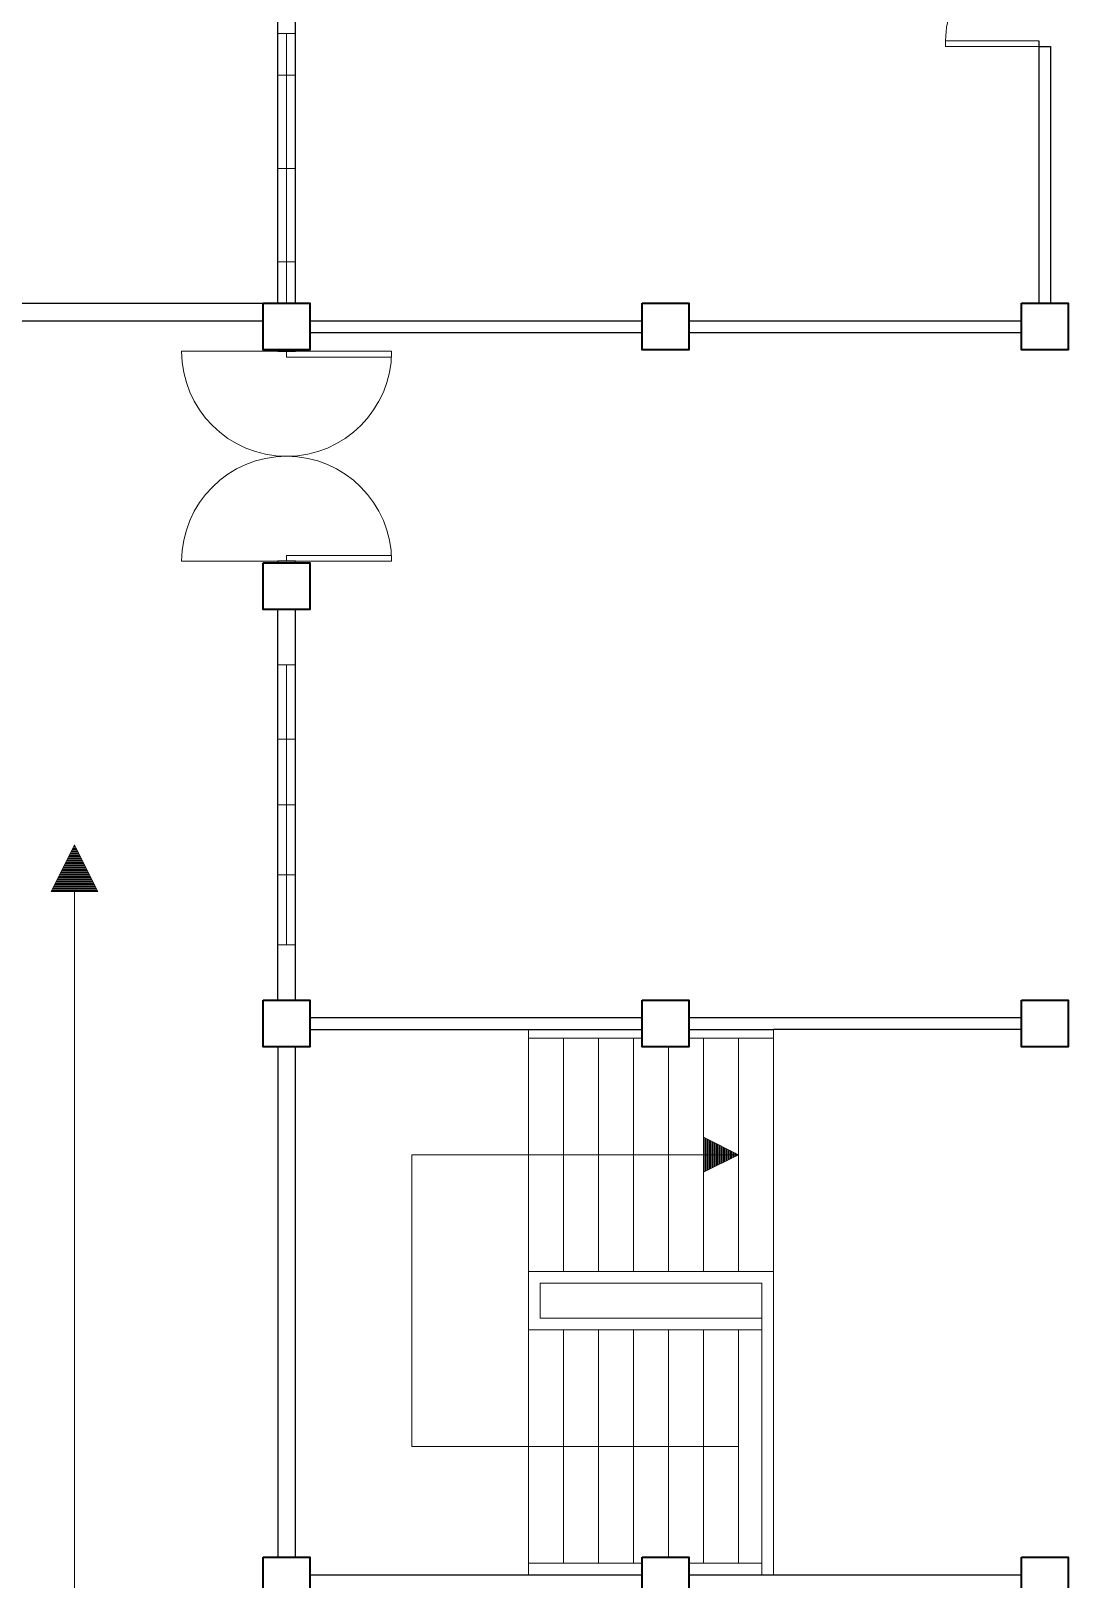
# Model space of a CAD drawing. Header units: millimetres. Extents: x -116 to 421, y 1 to 342.
# Drawn here: x 348.32 to 357.21, y 128.7 to 141.98 of the extents above; entities that cross this region are included whole.
import ezdxf

# ---------------------------------------------------------------- set-up
doc = ezdxf.new("R2010")
doc.units = ezdxf.units.MM
doc.header["$MEASUREMENT"] = 0

msp = doc.modelspace()

# ---------------------------------------------------------------- linework, layer by layer
at = {"color": 8, "linetype": 'ByBlock', "lineweight": 25}
for p, q in [((350.433, 139.641), (350.433, 145.241)), ((350.583, 139.641), (350.583, 145.241)), ((356.958, 141.891), (356.958, 139.641)), ((356.958, 141.841), (357.058, 141.841)), ((357.058, 141.841), (357.058, 139.641)), ((350.708, 139.491), (353.558, 139.491)), ((353.958, 139.491), (356.808, 139.491)), ((350.708, 139.391), (353.558, 139.391)), ((353.958, 139.391), (356.808, 139.391)), ((350.433, 139.229), (350.433, 139.241)), ((350.583, 139.229), (350.583, 139.241)), ((350.433, 138.325), (350.433, 138.332)), ((350.583, 138.325), (350.583, 138.332)), ((350.433, 137.416), (350.433, 137.429)), ((350.583, 137.416), (350.583, 137.429)), ((350.433, 133.666), (350.433, 137.016)), ((350.583, 133.666), (350.583, 137.016)), ((353.558, 133.516), (350.708, 133.516)), ((356.808, 133.516), (353.958, 133.516)), ((350.708, 133.416), (353.558, 133.416)), ((353.958, 133.416), (354.683, 133.416)), ((356.808, 133.416), (354.683, 133.416)), ((350.433, 133.266), (350.433, 128.891)), ((350.583, 131.341), (350.583, 133.266)), ((350.583, 131.241), (350.583, 131.341)), ((350.583, 130.941), (350.583, 131.241)), ((350.583, 130.841), (350.583, 130.941)), ((350.583, 128.891), (350.583, 130.841)), ((350.708, 128.741), (353.558, 128.741)), ((353.958, 128.741), (356.808, 128.741))]:
    msp.add_line(p, q, dxfattribs=at)
at = {"color": 8, "linetype": 'ByBlock', "lineweight": 9}
for p, q in [((350.433, 141.954), (350.583, 141.954)), ((350.508, 141.954), (350.508, 139.641)), ((350.433, 140.797), (350.433, 141.597)), ((350.433, 141.597), (350.583, 141.597)), ((350.583, 141.597), (350.583, 139.997)), ((350.433, 140.797), (350.583, 140.797)), ((350.583, 139.997), (350.433, 139.997)), ((352.583, 133.341), (352.583, 133.416)), ((354.683, 133.416), (354.683, 133.341)), ((352.583, 131.341), (352.583, 133.341)), ((353.558, 133.341), (352.583, 133.341)), ((352.883, 131.341), (352.883, 133.341)), ((353.183, 131.341), (353.183, 133.341)), ((353.483, 131.341), (353.483, 133.341)), ((353.783, 133.266), (353.783, 131.341)), ((354.683, 133.341), (353.958, 133.341)), ((354.083, 133.341), (354.083, 131.341)), ((354.383, 133.341), (354.383, 131.341)), ((354.683, 133.341), (354.683, 131.341)), ((354.083, 132.341), (354.083, 132.491)), ((354.383, 132.341), (354.083, 132.491)), ((354.093, 132.341), (354.093, 132.486)), ((354.103, 132.341), (354.103, 132.481)), ((354.113, 132.341), (354.113, 132.476)), ((354.123, 132.341), (354.123, 132.471)), ((354.133, 132.341), (354.133, 132.466)), ((354.143, 132.341), (354.143, 132.461)), ((354.153, 132.341), (354.153, 132.456)), ((354.163, 132.341), (354.163, 132.451)), ((351.583, 129.841), (351.583, 132.341)), ((351.583, 132.341), (354.083, 132.341)), ((353.483, 132.341), (353.283, 132.341)), ((353.483, 132.341), (353.683, 132.341)), ((354.083, 132.341), (354.383, 132.341)), ((354.083, 132.341), (354.083, 132.191)), ((354.383, 132.341), (354.083, 132.191)), ((354.093, 132.341), (354.093, 132.196)), ((354.103, 132.341), (354.103, 132.201)), ((354.113, 132.341), (354.113, 132.206)), ((354.123, 132.341), (354.123, 132.211)), ((354.133, 132.341), (354.133, 132.216)), ((354.143, 132.341), (354.143, 132.221)), ((354.153, 132.341), (354.153, 132.226)), ((354.163, 132.341), (354.163, 132.231)), ((354.173, 132.341), (354.173, 132.446)), ((354.173, 132.341), (354.173, 132.236)), ((354.183, 132.341), (354.183, 132.441)), ((354.183, 132.341), (354.183, 132.241)), ((354.193, 132.341), (354.193, 132.436)), ((354.193, 132.341), (354.193, 132.246)), ((354.203, 132.341), (354.203, 132.431)), ((354.203, 132.341), (354.203, 132.251)), ((354.213, 132.341), (354.213, 132.426)), ((354.213, 132.341), (354.213, 132.256)), ((354.223, 132.341), (354.223, 132.421)), ((354.223, 132.341), (354.223, 132.261)), ((354.233, 132.341), (354.233, 132.416)), ((354.233, 132.341), (354.233, 132.266)), ((354.243, 132.341), (354.243, 132.411)), ((354.243, 132.341), (354.243, 132.271)), ((354.253, 132.341), (354.253, 132.406)), ((354.253, 132.341), (354.253, 132.276)), ((354.263, 132.341), (354.263, 132.401)), ((354.263, 132.341), (354.263, 132.281)), ((354.273, 132.341), (354.273, 132.396)), ((354.273, 132.341), (354.273, 132.286)), ((354.283, 132.341), (354.283, 132.391)), ((354.283, 132.341), (354.283, 132.291)), ((354.293, 132.341), (354.293, 132.386)), ((354.293, 132.341), (354.293, 132.296)), ((354.303, 132.341), (354.303, 132.381)), ((354.303, 132.341), (354.303, 132.301)), ((354.313, 132.341), (354.313, 132.376)), ((354.313, 132.341), (354.313, 132.306)), ((354.323, 132.341), (354.323, 132.371)), ((354.323, 132.341), (354.323, 132.311)), ((354.333, 132.341), (354.333, 132.366)), ((354.333, 132.341), (354.333, 132.316)), ((354.343, 132.341), (354.343, 132.361)), ((354.343, 132.341), (354.343, 132.321)), ((354.353, 132.341), (354.353, 132.356)), ((354.353, 132.341), (354.353, 132.326)), ((354.363, 132.341), (354.363, 132.351)), ((354.363, 132.341), (354.363, 132.331)), ((354.373, 132.341), (354.373, 132.346)), ((354.373, 132.341), (354.373, 132.336)), ((354.683, 131.341), (352.583, 131.341)), ((352.583, 131.341), (352.583, 131.241)), ((354.683, 131.241), (354.683, 131.341)), ((352.583, 130.941), (352.583, 131.241)), ((352.683, 130.941), (352.683, 131.241)), ((352.683, 131.241), (354.533, 131.241)), ((354.533, 131.241), (354.583, 131.241)), ((354.583, 131.241), (354.583, 130.941)), ((354.683, 131.241), (354.683, 130.941)), ((352.583, 128.841), (352.583, 130.941)), ((354.533, 130.941), (352.683, 130.941)), ((354.533, 130.941), (354.583, 130.941)), ((354.583, 130.941), (354.583, 128.741)), ((354.683, 130.841), (354.683, 130.941)), ((352.583, 130.841), (354.583, 130.841)), ((352.883, 128.841), (352.883, 130.841)), ((353.183, 128.841), (353.183, 130.841)), ((353.483, 128.841), (353.483, 130.841)), ((353.783, 128.891), (353.783, 130.841)), ((354.083, 128.841), (354.083, 130.841)), ((354.383, 128.841), (354.383, 130.841)), ((354.683, 128.841), (354.683, 130.841)), ((352.583, 129.841), (351.583, 129.841)), ((354.383, 129.841), (352.583, 129.841)), ((352.583, 128.841), (352.583, 128.741)), ((352.583, 128.841), (353.558, 128.841)), ((353.958, 128.841), (354.583, 128.841)), ((354.683, 128.841), (354.683, 128.741))]:
    msp.add_line(p, q, dxfattribs=at)
at = {"color": 8, "lineweight": 25}
for p, q in [((345.008, 139.641), (350.308, 139.641)), ((347.308, 139.491), (350.308, 139.491)), ((350.433, 139.241), (350.433, 139.229)), ((350.433, 139.229), (350.583, 139.229)), ((350.583, 139.241), (350.583, 139.229)), ((350.583, 137.429), (350.433, 137.429)), ((350.433, 137.416), (350.433, 137.429)), ((350.583, 137.416), (350.583, 137.429)), ((350.583, 137.016), (350.433, 137.016))]:
    msp.add_line(p, q, dxfattribs=at)
at = {"color": 8, "lineweight": 13}
for p, q in [((350.508, 139.229), (349.608, 139.229)), ((350.508, 139.229), (351.408, 139.229)), ((350.508, 139.179), (350.508, 139.229)), ((351.408, 139.229), (351.408, 139.179)), ((351.408, 139.179), (350.508, 139.179)), ((350.508, 137.429), (349.608, 137.429)), ((350.508, 137.479), (351.408, 137.479)), ((350.508, 137.429), (350.508, 137.479)), ((351.408, 137.429), (350.508, 137.429)), ((351.408, 137.479), (351.408, 137.429))]:
    msp.add_line(p, q, dxfattribs=at)
at = {"color": 8, "lineweight": 9}
for p, q in [((350.433, 136.541), (350.583, 136.541)), ((350.433, 135.341), (350.433, 136.541)), ((350.508, 134.141), (350.508, 136.541)), ((350.583, 136.541), (350.583, 134.141)), ((350.433, 135.904), (350.583, 135.904)), ((350.433, 135.341), (350.433, 134.141)), ((350.433, 135.341), (350.583, 135.341)), ((348.688, 134.997), (348.488, 134.597)), ((348.688, 134.977), (348.678, 134.977)), ((348.688, 134.987), (348.683, 134.987)), ((348.688, 134.997), (348.888, 134.597)), ((348.693, 134.987), (348.688, 134.987)), ((348.698, 134.977), (348.688, 134.977)), ((348.688, 134.847), (348.613, 134.847)), ((348.688, 134.857), (348.618, 134.857)), ((348.688, 134.867), (348.623, 134.867)), ((348.688, 134.877), (348.628, 134.877)), ((348.688, 134.887), (348.633, 134.887)), ((348.688, 134.897), (348.638, 134.897)), ((348.688, 134.907), (348.643, 134.907)), ((348.688, 134.917), (348.648, 134.917)), ((348.688, 134.927), (348.653, 134.927)), ((348.688, 134.937), (348.658, 134.937)), ((348.688, 134.947), (348.663, 134.947)), ((348.688, 134.957), (348.668, 134.957)), ((348.688, 134.967), (348.673, 134.967)), ((348.703, 134.967), (348.688, 134.967)), ((348.708, 134.957), (348.688, 134.957)), ((348.713, 134.947), (348.688, 134.947)), ((348.718, 134.937), (348.688, 134.937)), ((348.723, 134.927), (348.688, 134.927)), ((348.728, 134.917), (348.688, 134.917)), ((348.733, 134.907), (348.688, 134.907)), ((348.738, 134.897), (348.688, 134.897)), ((348.743, 134.887), (348.688, 134.887)), ((348.748, 134.877), (348.688, 134.877)), ((348.753, 134.867), (348.688, 134.867)), ((348.758, 134.857), (348.688, 134.857)), ((348.763, 134.847), (348.688, 134.847)), ((348.688, 134.707), (348.543, 134.707)), ((348.688, 134.717), (348.548, 134.717)), ((348.688, 134.727), (348.553, 134.727)), ((348.688, 134.737), (348.558, 134.737)), ((348.688, 134.747), (348.563, 134.747)), ((348.688, 134.757), (348.568, 134.757)), ((348.688, 134.767), (348.573, 134.767)), ((348.688, 134.777), (348.578, 134.777)), ((348.688, 134.787), (348.583, 134.787)), ((348.688, 134.797), (348.588, 134.797)), ((348.688, 134.807), (348.593, 134.807)), ((348.688, 134.817), (348.598, 134.817)), ((348.688, 134.827), (348.603, 134.827)), ((348.688, 134.837), (348.608, 134.837)), ((348.768, 134.837), (348.688, 134.837)), ((348.773, 134.827), (348.688, 134.827)), ((348.778, 134.817), (348.688, 134.817)), ((348.783, 134.807), (348.688, 134.807)), ((348.788, 134.797), (348.688, 134.797)), ((348.793, 134.787), (348.688, 134.787)), ((348.798, 134.777), (348.688, 134.777)), ((348.803, 134.767), (348.688, 134.767)), ((348.808, 134.757), (348.688, 134.757)), ((348.813, 134.747), (348.688, 134.747)), ((348.818, 134.737), (348.688, 134.737)), ((348.823, 134.727), (348.688, 134.727)), ((348.828, 134.717), (348.688, 134.717)), ((348.833, 134.707), (348.688, 134.707)), ((350.433, 134.741), (350.583, 134.741)), ((348.688, 134.597), (348.488, 134.597)), ((348.688, 134.607), (348.493, 134.607)), ((348.688, 134.617), (348.498, 134.617)), ((348.688, 134.627), (348.503, 134.627)), ((348.688, 134.637), (348.508, 134.637)), ((348.688, 134.647), (348.513, 134.647)), ((348.688, 134.657), (348.518, 134.657)), ((348.688, 134.667), (348.523, 134.667)), ((348.688, 134.677), (348.528, 134.677)), ((348.688, 134.687), (348.533, 134.687)), ((348.688, 134.687), (348.533, 134.687)), ((348.688, 134.697), (348.538, 134.697)), ((348.838, 134.697), (348.688, 134.697)), ((348.843, 134.687), (348.688, 134.687)), ((348.843, 134.687), (348.688, 134.687)), ((348.848, 134.677), (348.688, 134.677)), ((348.853, 134.667), (348.688, 134.667)), ((348.858, 134.657), (348.688, 134.657)), ((348.863, 134.647), (348.688, 134.647)), ((348.868, 134.637), (348.688, 134.637)), ((348.873, 134.627), (348.688, 134.627)), ((348.688, 134.617), (348.878, 134.617)), ((348.688, 134.607), (348.883, 134.607)), ((348.688, 127.28), (348.688, 134.597)), ((348.688, 134.597), (348.888, 134.597)), ((350.583, 134.141), (350.433, 134.141))]:
    msp.add_line(p, q, dxfattribs=at)
for points in [[(350.433, 141.954), (350.583, 141.954), (350.583, 139.641), (350.433, 139.641)], [(350.433, 134.141), (350.433, 136.541), (350.583, 136.541), (350.583, 134.141)], [(350.433, 136.541), (350.583, 136.541), (350.583, 134.141), (350.433, 134.141)]]:
    msp.add_lwpolyline(points, close=True, dxfattribs=at)
at = {"color": 8, "lineweight": 13, "ltscale": 0.03}
msp.add_lwpolyline([(356.958, 141.891), (356.958, 141.841), (356.158, 141.841), (356.158, 141.891)], close=True, dxfattribs=at)
at = {"color": 8, "linetype": 'ByBlock', "lineweight": 35}
for points in [[(350.308, 139.641), (350.708, 139.641), (350.708, 139.241), (350.308, 139.241)], [(353.558, 139.641), (353.958, 139.641), (353.958, 139.241), (353.558, 139.241)], [(356.808, 139.641), (357.208, 139.641), (357.208, 139.241), (356.808, 139.241)], [(350.308, 133.666), (350.708, 133.666), (350.708, 133.266), (350.308, 133.266)], [(353.558, 133.666), (353.958, 133.666), (353.958, 133.266), (353.558, 133.266)], [(356.808, 133.666), (357.208, 133.666), (357.208, 133.266), (356.808, 133.266)], [(350.308, 128.891), (350.708, 128.891), (350.708, 128.491), (350.308, 128.491)], [(353.558, 128.891), (353.958, 128.891), (353.958, 128.491), (353.558, 128.491)], [(356.808, 128.891), (357.208, 128.891), (357.208, 128.491), (356.808, 128.491)]]:
    msp.add_lwpolyline(points, close=True, dxfattribs=at)
at = {"color": 8, "lineweight": 35}
msp.add_lwpolyline([(350.308, 137.416), (350.708, 137.416), (350.708, 137.016), (350.308, 137.016)], close=True, dxfattribs=at)
at = {"color": 8, "lineweight": 13, "ltscale": 0.03}
msp.add_arc((356.91, 141.891), 0.752, 86.3048, 180, dxfattribs=at)
at = {"color": 8, "lineweight": 13}
for centre, start, end in [((350.508, 139.229), 180, 0), ((350.508, 137.429), 0, 180)]:
    msp.add_arc(centre, 0.9, start, end, dxfattribs=at)

doc.saveas('drawing.dxf')
